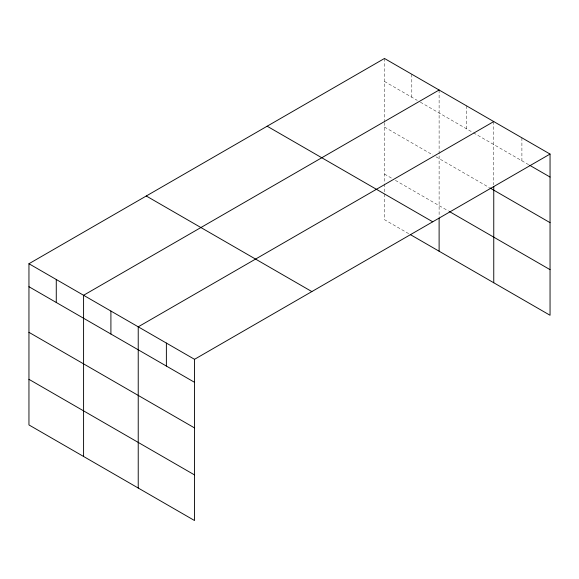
<?xml version="1.0" encoding="UTF-8"?>
<svg xmlns="http://www.w3.org/2000/svg" width="579" height="579" viewBox="0 0 579 579"><rect width="100%" height="100%" fill="white"/><g stroke="black" fill="none" stroke-linecap="round" stroke-linejoin="round"><path stroke-width="0.43" stroke-dasharray="2.9 2.17" d="M384.478 81.451L417.264 100.377M420.383 102.179L472.681 132.374M473.463 132.823L528.938 164.856M384.478 127.062L432.875 155.006M435.994 156.808L489.074 187.451M384.478 174.062L392.287 178.571M395.406 180.373L448.486 211.017M408.673 233.648L384.478 219.68L384.478 193.741M521.903 137.809L521.903 160.788M493.757 121.561L493.757 184.788M466.435 105.791L466.435 128.77M439.114 90.013L439.114 217.234M411.799 74.242L411.799 97.221M384.478 58.472L384.478 121.699M384.478 122.596L384.478 183.007M384.478 183.898L384.478 192.843"/><path stroke-width="0.87" d="M550.05 154.065L384.478 58.472L28.95 263.734L28.95 424.935L194.522 520.528L194.522 359.32L550.05 154.065L550.05 315.266L410.236 234.546M439.114 90.013L83.586 295.276L83.586 456.484M493.757 121.561L138.229 326.824L138.229 488.032M529.72 165.305L550.05 177.044M489.856 187.9L550.05 222.654M449.268 211.465L550.05 269.655M267.151 126.208L432.723 221.8M146.277 195.999L311.849 291.584M28.95 263.734L194.522 359.32M28.95 286.714L194.522 382.306M28.95 332.324L194.522 427.917M28.95 379.325L194.522 474.918M493.757 186.576L493.757 282.769M439.114 218.131L439.114 251.221M166.376 343.072L166.376 366.051M110.907 311.053L110.907 334.032M56.272 279.505L56.272 302.484"/></g></svg>
